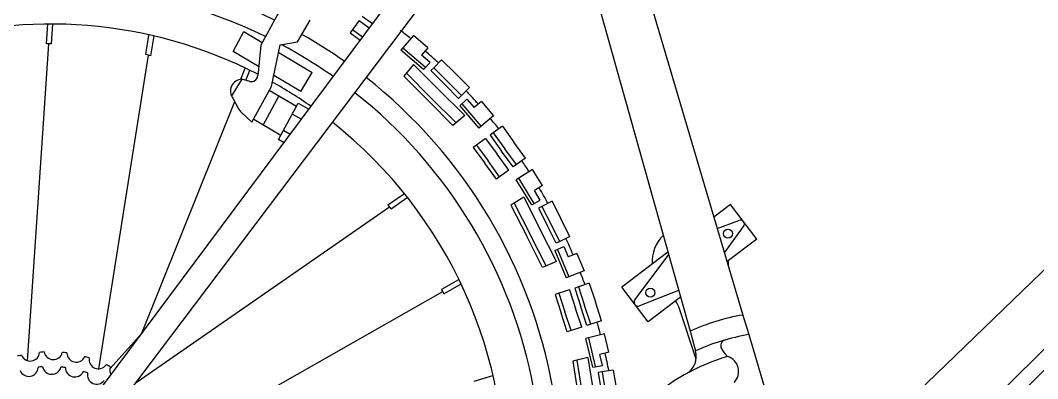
# Model space of a CAD drawing. Header units: millimetres. Extents: x -1371 to 325, y 0 to 965.
# Drawn here: x -1063 to -486, y 384 to 587 of the extents above; entities that cross this region are included whole.
import ezdxf

# ---------------------------------------------------------------- set-up
doc = ezdxf.new("R2010")
doc.units = ezdxf.units.MM
doc.layers.add('ceco.net 411', color=7, linetype='Continuous', lineweight=25)

msp = doc.modelspace()

# ---------------------------------------------------------------- linework, layer by layer
at = {"layer": 'ceco.net 411'}
for p, q in [((-1029.3, 362.45), (-768.4, 712.36)), ((-737.66, 703.47), (-653.49, 419.64)), ((-1020.61, 351), (-762.5, 692.59)), ((-762.8, 693.65), (-683.48, 410.43)), ((-572.85, 358.31), (-238.88, 680.16)), ((-209.78, 668.9), (-547.68, 336.29)), ((-267.56, 600.08), (-544.28, 327.68)), ((-914.32, 595.45), (-926.97, 572.48)), ((-869.33, 589.07), (-863.49, 584.82)), ((-1048.47, 573.26), (-1047.7, 584.58)), ((-1045.57, 573.27), (-1044.82, 584.38)), ((-905.99, 574.37), (-898.96, 586.68)), ((-871.16, 586.55), (-876.25, 579.55)), ((-871.16, 586.55), (-865.35, 582.33)), ((-992.05, 567.23), (-990.31, 578.24)), ((-989.22, 566.58), (-987.45, 577.79)), ((-942.52, 568.93), (-936.61, 580.37)), ((-936.61, 580.37), (-926.1, 574.06)), ((-876.25, 579.55), (-870.53, 575.39)), ((-874.91, 581.39), (-869.17, 577.22)), ((-840.36, 577.97), (-847.39, 569.64)), ((-832.25, 571.05), (-840.36, 577.97)), ((-1059.16, 393.75), (-1047.02, 573.27)), ((-926.97, 572.48), (-928.67, 555.09)), ((-920.9, 549.11), (-915.82, 572.76)), ((-915.82, 572.76), (-905.99, 574.37)), ((-1018.73, 389.16), (-990.63, 566.91)), ((-928.15, 560.45), (-942.52, 568.93)), ((-916.75, 568.44), (-897.7, 557)), ((-834.65, 558.76), (-847.39, 569.64)), ((-833.59, 560.01), (-846.33, 570.89)), ((-832.25, 571.05), (-835.71, 566.95)), ((-830.82, 562.78), (-835.71, 566.95)), ((-840.24, 561.59), (-845.84, 554.94)), ((-840.24, 561.59), (-825.75, 547.1)), ((-834.65, 558.76), (-830.82, 562.78)), ((-828.84, 559.77), (-830.45, 558.16)), ((-824.33, 564.28), (-828.84, 559.77)), ((-828.84, 559.77), (-820.96, 551.89)), ((-824.33, 564.28), (-816.45, 556.4)), ((-938.23, 553.2), (-935.71, 559.48)), ((-935.35, 552.61), (-933.03, 558.4)), ((-904.14, 546.28), (-919.56, 555.38)), ((-904.14, 546.28), (-897.7, 557)), ((-845.84, 554.94), (-831.87, 540.98)), ((-844.36, 556.69), (-830.26, 542.59)), ((-830.45, 558.16), (-822.57, 550.28)), ((-808.58, 548.53), (-816.45, 556.4)), ((-937.57, 553.24), (-943.51, 543.75)), ((-933.2, 552), (-937.61, 553.25)), ((-931.89, 529), (-920.9, 549.11)), ((-814.7, 542.4), (-822.57, 550.28)), ((-813.09, 544.02), (-820.96, 551.89)), ((-808.58, 548.53), (-813.09, 544.02)), ((-925.55, 527.24), (-916.63, 543.57)), ((-906.74, 537.73), (-922.16, 546.83)), ((-816.16, 528.49), (-830.26, 542.59)), ((-811.27, 532.62), (-825.75, 547.1)), ((-813.09, 544.02), (-814.7, 542.4)), ((-994.32, 409.37), (-941.71, 540.63)), ((-942.57, 542.22), (-939.47, 536.47)), ((-916.8, 519.16), (-905.63, 539.61)), ((-905.69, 539.64), (-899.7, 536.27)), ((-817.91, 527.02), (-831.87, 540.98)), ((-814.1, 538.21), (-810.08, 542.04)), ((-814.1, 538.21), (-803.22, 525.47)), ((-812.85, 539.26), (-801.97, 526.52)), ((-810.08, 542.04), (-805.9, 537.15)), ((-801.8, 540.61), (-805.9, 537.15)), ((-801.81, 540.6), (-794.89, 532.5)), ((-938.01, 534.6), (-931.89, 529)), ((-908.83, 533.51), (-903.86, 530.68)), ((-811.27, 532.62), (-817.91, 527.02)), ((-794.89, 532.5), (-803.22, 525.47)), ((-915.49, 521.31), (-930.91, 530.41)), ((-789.88, 526.64), (-795.04, 522.89)), ((-789.88, 526.64), (-783.33, 517.62)), ((-913.88, 524.11), (-910.26, 522.11)), ((-799.4, 519.72), (-804.56, 515.97)), ((-799.4, 519.72), (-792.85, 510.71)), ((-795.04, 522.89), (-796.88, 521.55)), ((-796.88, 521.55), (-790.34, 512.53)), ((-795.04, 522.89), (-788.49, 513.87)), ((-916.9, 519.22), (-913.72, 517.46)), ((-804.56, 515.97), (-806.4, 514.63)), ((-806.4, 514.63), (-799.86, 505.62)), ((-804.56, 515.97), (-798.01, 506.96)), ((-781.95, 504.86), (-788.49, 513.87)), ((-776.78, 508.61), (-783.33, 517.62)), ((-786.3, 501.69), (-792.85, 510.71)), ((-783.79, 503.52), (-790.34, 512.53)), ((-776.78, 508.61), (-781.95, 504.86)), ((-793.31, 496.61), (-799.86, 505.62)), ((-791.46, 497.95), (-798.01, 506.96)), ((-781.95, 504.86), (-783.79, 503.52)), ((-772.76, 502.04), (-782.02, 496.29)), ((-767.19, 492.95), (-772.76, 502.04)), ((-791.46, 497.95), (-793.31, 496.61)), ((-786.3, 501.69), (-791.46, 497.95)), ((-773.26, 482), (-782.02, 496.29)), ((-771.87, 482.86), (-780.63, 497.15)), ((-767.18, 492.96), (-771.74, 490.12)), ((-854.79, 482.11), (-845.46, 488.57)), ((-852.98, 479.85), (-843.81, 486.19)), ((-777.7, 486.42), (-785.08, 481.83)), ((-777.7, 486.42), (-768.4, 468.17)), ((-773.26, 482), (-768.38, 484.64)), ((-768.38, 484.64), (-771.74, 490.12)), ((-997.59, 381.47), (-853.88, 480.98)), ((-785.08, 481.83), (-776.12, 464.24)), ((-783.14, 483.04), (-774.09, 465.27)), ((-767.43, 481.17), (-769.46, 480.14)), ((-769.46, 480.14), (-764.4, 470.21)), ((-761.74, 484.07), (-767.43, 481.17)), ((-767.43, 481.17), (-762.37, 471.24)), ((-761.74, 484.07), (-756.69, 474.14)), ((-660.61, 482.29), (-669.96, 475.17)), ((-645.68, 462.69), (-660.61, 482.29)), ((-751.63, 464.21), (-756.69, 474.14)), ((-668.01, 468.6), (-655.82, 473.25)), ((-759.11, 449.92), (-768.4, 468.17)), ((-759.34, 460.28), (-764.4, 470.21)), ((-757.31, 461.32), (-762.37, 471.24)), ((-663.96, 454.95), (-653.12, 469.71)), ((-767.15, 446.64), (-776.12, 464.24)), ((-765.04, 447.5), (-774.09, 465.27)), ((-751.63, 464.21), (-757.31, 461.32)), ((-645.68, 462.69), (-662.46, 449.9)), ((-760.07, 456.11), (-755.06, 458.51)), ((-760.07, 456.11), (-753.66, 440.63)), ((-757.31, 461.32), (-759.34, 460.28)), ((-758.55, 456.73), (-752.14, 441.25)), ((-755.06, 458.51), (-752.6, 452.57)), ((-747.63, 454.59), (-752.6, 452.57)), ((-747.64, 454.59), (-743.56, 444.74)), ((-696.05, 455.3), (-722.23, 435.35)), ((-695.64, 453.84), (-714.77, 428.35)), ((-759.11, 449.92), (-767.15, 446.64)), ((-743.56, 444.74), (-753.66, 440.63)), ((-824.32, 434.24), (-814.63, 439.74)), ((-926.76, 374.41), (-823.69, 432.94)), ((-823.07, 431.63), (-813.2, 437.23)), ((-751.8, 433.98), (-757.87, 432.01)), ((-751.8, 433.98), (-748.36, 423.39)), ((-746.68, 435.65), (-748.85, 434.94)), ((-748.85, 434.94), (-745.4, 424.35)), ((-740.61, 437.62), (-746.68, 435.65)), ((-746.68, 435.65), (-743.24, 425.05)), ((-740.61, 437.62), (-737.17, 427.02)), ((-707.3, 415.75), (-722.23, 435.35)), ((-689.95, 433.51), (-712.07, 424.8)), ((-757.87, 432.01), (-760.04, 431.31)), ((-760.04, 431.31), (-756.59, 420.71)), ((-757.87, 432.01), (-754.43, 421.42)), ((-733.73, 416.43), (-737.17, 427.02)), ((-688.9, 429.76), (-707.3, 415.75)), ((-750.98, 410.82), (-754.43, 421.42)), ((-744.92, 412.79), (-748.36, 423.39)), ((-741.96, 413.75), (-745.4, 424.35)), ((-739.79, 414.46), (-743.24, 425.05)), ((-680.06, 394.56), (-689.47, 423.12)), ((-753.15, 410.12), (-756.59, 420.71)), ((-733.73, 416.43), (-739.79, 414.46)), ((-653.49, 419.64), (-650.19, 408.53)), ((-750.98, 410.82), (-753.15, 410.12)), ((-744.92, 412.79), (-750.98, 410.82)), ((-739.79, 414.46), (-741.96, 413.75)), ((-683.48, 410.43), (-680.36, 399.29)), ((-1012.57, 389.23), (-995.04, 408.4)), ((-731.93, 408.93), (-742.51, 406.32)), ((-738.6, 390.03), (-742.51, 406.32)), ((-737.01, 390.42), (-740.92, 406.72)), ((-729.44, 398.57), (-731.93, 408.93)), ((-650.19, 408.53), (-641.48, 379.14)), ((-729.43, 398.57), (-734.64, 397.29)), ((-741.46, 395.61), (-749.89, 393.53)), ((-749.89, 393.53), (-747.39, 377.69)), ((-747.67, 394.08), (-745.04, 377.45)), ((-741.46, 395.61), (-738.28, 375.52)), ((-733.14, 391.03), (-734.64, 397.29)), ((-738.6, 390.03), (-733.14, 391.03)), ((-733.31, 387.44), (-735.56, 387.08)), ((-735.56, 387.08), (-734.1, 377.9)), ((-727.01, 388.44), (-733.31, 387.44)), ((-733.31, 387.44), (-731.74, 377.54)), ((-727.01, 388.44), (-725.26, 377.43)), ((-805.93, 382.16), (-795.26, 385.36))]:
    msp.add_line(p, q, dxfattribs=at)
for centre in [(-661.95, 465.78), (-705.96, 432.26)]:
    msp.add_circle(centre, 2.57, dxfattribs=at)
for centre, radius, start, end in [((-1046.26, 326.59), 289.63, 63.952, 331.5419), ((-1046.26, 326.59), 278.94, 64.05897, 330.39937), ((-1046.26, 326.59), 257.89, 62.84888, 328.03369), ((-1046.26, 326.59), 289.63, 54.84119, 60.48071), ((-1046.26, 326.59), 322.64, 50.68468, 52.02138), ((-1046.26, 326.59), 246.67, 89.83959, 90.51296), ((-1046.26, 326.59), 278.94, 54.90061, 61.987), ((-1046.26, 326.59), 246.67, 76.62972, 77.3031), ((-1046.26, 326.59), 322.64, 46.97862, 48.79203), ((-932.23, 555.43), 3.57, 254.1697, 354.39871), ((-1046.26, 326.59), 289.63, 10.09662, 51.78699), ((-937.35, 546.5), 6.75, 92.18061, 219.35447), ((-1046.26, 326.59), 257.89, 55.03209, 60.77625), ((-1046.26, 326.59), 278.94, 10.47103, 51.74337), ((-1046.26, 326.59), 322.64, 41.20797, 43.02138), ((-933.19, 539.86), 7.14, 208.35777, 227.52881), ((-936.04, 537.64), 3.57, 208.35777, 227.52881), ((-1046.26, 326.59), 322.64, 37.97862, 39.31532), ((-1046.26, 326.59), 257.89, 356.88721, 51.64685), ((-1046.26, 326.59), 322.64, 32.68468, 34.02138), ((-1046.26, 326.59), 322.64, 28.97862, 30.79203), ((-1046.26, 326.59), 246.67, 38.41102, 39.08439), ((-654.99, 471.09), 2.32, 323.71161, 110.88876), ((-1046.26, 326.59), 322.64, 23.20797, 25.02138), ((-683.38, 449.46), 21.67, 135.00446, 182.64512), ((-683.38, 449.46), 21.67, 355.15224, 2.64512), ((-1046.26, 326.59), 322.64, 19.97862, 21.31532), ((-1046.26, 326.59), 246.67, 25.20115, 25.87452), ((-712.92, 426.95), 2.32, 143.11309, 291.48728), ((-705.74, 417.75), 17.13, 18.2458, 35.11617), ((-1046.26, 326.59), 322.64, 14.68468, 16.02138), ((-633.96, 302.57), 118.69, 99.47275, 114.66428), ((-630.83, 291.43), 118.69, 99.38688, 114.66804), ((-662.62, 402.22), 3.43, 106.01044, 208.39796), ((-1057.66, 398.85), 5.31, 201.28821, 355.33871), ((-1046.52, 343.17), 55.63, 93.36642, 96.02241), ((-1044.58, 399.72), 5.31, 191.00249, 345.053), ((-1043.56, 342.95), 55.63, 83.0807, 85.73669), ((-1031.55, 398.25), 5.31, 180.71678, 334.76728), ((-691.36, 396.21), 11.42, 298.98734, 15.64482), ((-651.23, 408.38), 16.38, 208.39796, 228.23025), ((-1049.48, 342.86), 55.63, 103.65213, 106.30812), ((-1040.68, 342.21), 55.63, 72.79499, 75.45098), ((-1018.99, 394.47), 5.31, 170.43106, 324.48157), ((-628.31, 282.4), 118.69, 106.56321, 157.96753), ((-1046.26, 326.59), 322.64, 10.97862, 12.79203), ((-664.86, 387.65), 8.94, 315.68178, 72.2932), ((-1058.47, 390.18), 5.31, 202.94719, 357.95069), ((-1047.04, 334.78), 55.63, 93.69822, 96.3542), ((-1045.42, 391.34), 5.31, 191.33429, 346.33778), ((-1045.37, 334.77), 55.63, 82.08531, 84.7413), ((-1032.4, 389.84), 5.31, 179.72139, 334.72488), ((-1043.75, 334.42), 55.63, 70.47241, 73.1284), ((-1019.95, 385.76), 5.31, 168.10848, 323.11198), ((-1037.98, 340.96), 55.63, 62.50928, 65.16526), ((-1007.31, 388.51), 5.31, 160.14535, 210.50324)]:
    msp.add_arc(centre, radius, start, end, dxfattribs=at)

doc.saveas('drawing.dxf')
